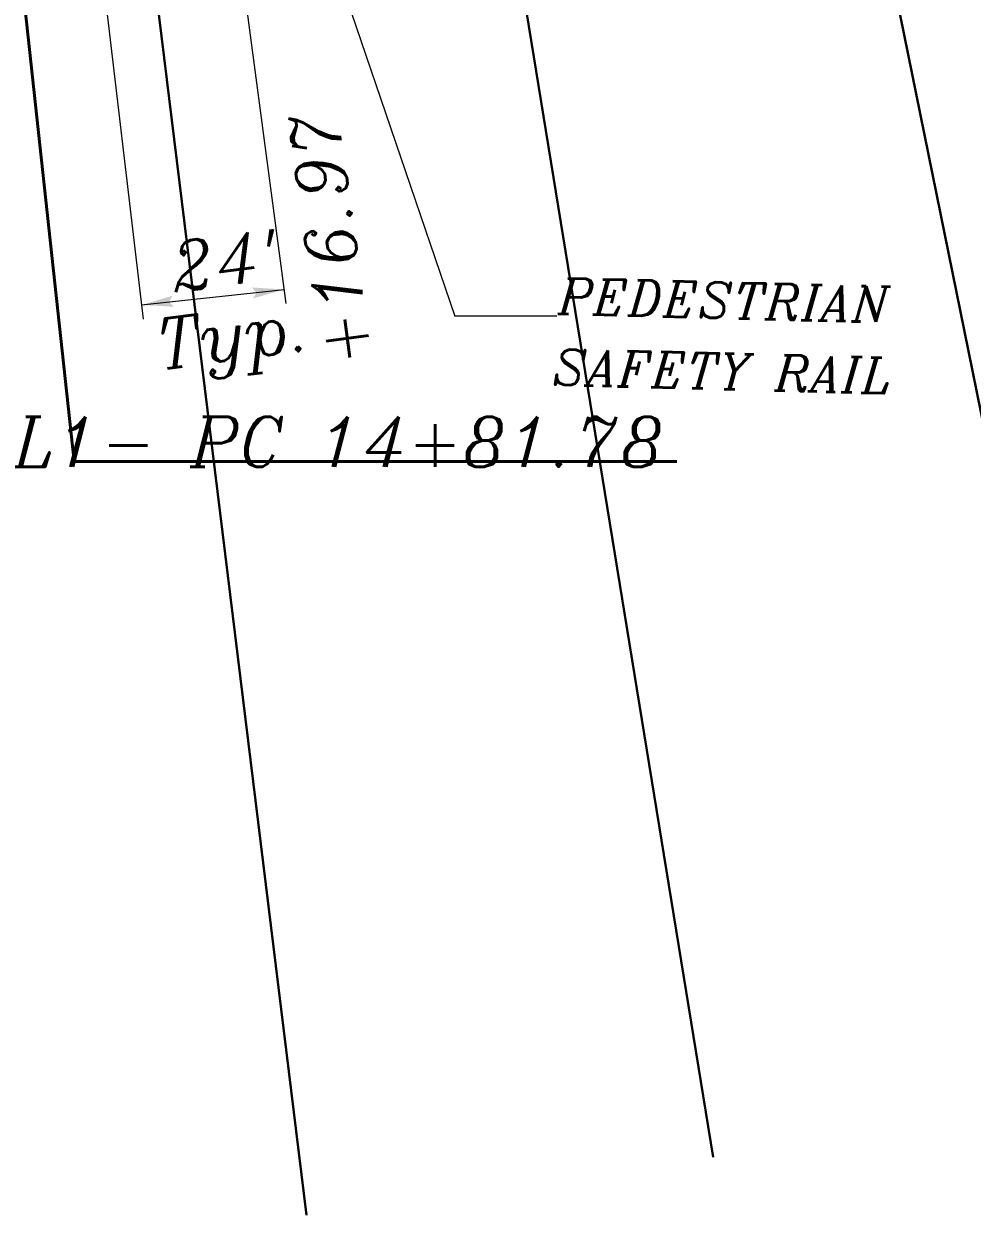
# Model space of a CAD drawing. Extents: x 2081963 to 2085386, y 738291 to 742228.
# Drawn here: x 2082749.9 to 2082883.4, y 740638.7 to 740806.4 of the extents above; entities that cross this region are included whole.
import ezdxf

# ---------------------------------------------------------------- set-up
doc = ezdxf.new("R2010")
doc.units = 0
doc.header["$MEASUREMENT"] = 0
for name, color, linetype, lineweight in [('Pattern 1', 5, 'Continuous', 30), ('Prop Dimension', 7, 'Continuous', 13), ('Prop DSN Text', 7, 'Continuous', 30), ('Prop Horizontal Alignment Station Label', 2, 'Continuous', 40)]:
    doc.layers.add(name, color=color, linetype=linetype, lineweight=lineweight)
doc.styles.add('Style-ITALICS', font='ITALICS.shx')

# ---------------------------------------------------------------- blocks, each defined once
blk = doc.blocks.new('TERM')
at = {"layer": 'Prop Dimension', "color": 1, "extrusion": (0, 0, -1)}
blk.add_solid([(0.013749, 0.002253), (0, 0), (0.011997, -0.000001), (0.013748, -0.0025)], dxfattribs=at)

msp = doc.modelspace()

# ---------------------------------------------------------------- linework, layer by layer
at = {"layer": 'Pattern 1'}
for p, q in [((2082824.23, 741049.22), (2082903.82, 740657.22)), ((2082782.73, 741041.63), (2082846.95, 740646.82)), ((2082740.97, 741035.67), (2082789.73, 740638.66))]:
    msp.add_line(p, q, dxfattribs=at)
at = {"layer": 'Prop Dimension'}
for p, q in [((2082786.85, 740767.02), (2082779.2, 740824.82)), ((2082759.97, 740822.42), (2082766.72, 740764.84)), ((2082793.93, 740814.23), (2082810.6, 740765.26)), ((2082766.48, 740766.82), (2082786.59, 740769)), ((2082824.96, 740765.26), (2082810.6, 740765.26))]:
    msp.add_line(p, q, dxfattribs=at)
at = {"layer": 'Prop Horizontal Alignment Station Label', "color": 2, "linetype": 'Continuous', "lineweight": 40}
for q in [(2082747.4, 740833.58), (2082841.84, 740744.8)]:
    msp.add_line((2082757.03, 740744.8), q, dxfattribs=at)

# ---------------------------------------------------------------- block references
at = {"layer": 'Prop Dimension', "color": 1, "extrusion": (0, 0, -1), "xscale": 328.083328, "yscale": 328.083328, "zscale": 328.083328, "rotation": 173.308067}
msp.add_blockref('TERM', (-2082786.59, 740769), dxfattribs=at)
at = {"layer": 'Prop Dimension', "color": 1, "xscale": 328.083328, "yscale": 328.083328, "zscale": 328.083328, "rotation": 186.23032}
msp.add_blockref('TERM', (2082766.48, 740766.82), dxfattribs=at)

# ---------------------------------------------------------------- texts
at = {"layer": 'Prop DSN Text', "char_height": 7, "attachment_point": 5, "line_spacing_factor": 0.9, "style": 'Style-ITALICS'}
for s, insert, rotation in [('+16.97', (2082793.04, 740776.16), 97.8209), ("24'\\PTyp.", (2082778.98, 740766.69), 7.4239)]:
    msp.add_mtext(s, dxfattribs=dict(at, insert=insert, rotation=rotation))
at = {"layer": 'Prop DSN Text', "lineweight": 30, "insert": (2082848.19, 740754.98), "char_height": 5, "attachment_point": 8, "rotation": 358.5156, "line_spacing_factor": 1.2, "style": 'Style-ITALICS'}
msp.add_mtext('PEDESTRIAN\\PSAFETY RAIL', dxfattribs=at)
at = {"layer": 'Prop Horizontal Alignment Station Label', "color": 2, "linetype": 'Continuous', "lineweight": 40, "insert": (2082840.23, 740744.05), "char_height": 7, "attachment_point": 9, "line_spacing_factor": 0.6, "style": 'Style-ITALICS'}
msp.add_mtext('-L1- PC 14+81.78^J', dxfattribs=at)

doc.saveas('drawing.dxf')
